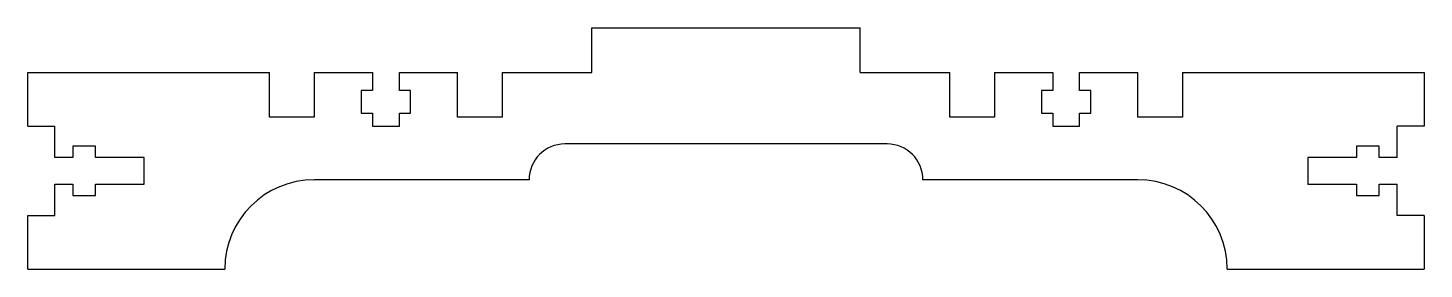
# Model space of a CAD drawing. Header units: millimetres. Extents: x 19 to 175, y 196 to 223.
import ezdxf

# ---------------------------------------------------------------- set-up
doc = ezdxf.new("R2010")
doc.units = ezdxf.units.MM

msp = doc.modelspace()

# ---------------------------------------------------------------- linework, layer by layer
at = {"color": 7, "linetype": 'Continuous', "lineweight": 25}
for p, q in [((81.6, 218.17), (81.6, 223.17)), ((81.6, 223.17), (111.6, 223.17)), ((111.6, 218.17), (111.6, 223.17)), ((18.6, 212.17), (18.6, 218.17)), ((18.6, 218.17), (45.6, 218.17)), ((45.6, 213.17), (45.6, 218.17)), ((50.6, 218.17), (50.6, 213.17)), ((50.6, 218.17), (57.1, 218.17)), ((57.1, 218.17), (57.1, 216.17)), ((60.1, 216.17), (60.1, 218.17)), ((60.1, 218.17), (66.6, 218.17)), ((66.6, 213.17), (66.6, 218.17)), ((71.6, 218.17), (71.6, 213.17)), ((71.6, 218.17), (81.6, 218.17)), ((111.6, 218.17), (121.6, 218.17)), ((121.6, 213.17), (121.6, 218.17)), ((126.6, 218.17), (126.6, 213.17)), ((126.6, 218.17), (133.1, 218.17)), ((133.1, 218.17), (133.1, 216.17)), ((136.1, 216.17), (136.1, 218.17)), ((136.1, 218.17), (142.6, 218.17)), ((142.6, 213.17), (142.6, 218.17)), ((147.6, 218.17), (147.6, 213.17)), ((147.6, 218.17), (174.6, 218.17)), ((174.6, 218.17), (174.6, 212.17)), ((57.1, 216.17), (55.85, 216.17)), ((55.85, 216.17), (55.85, 213.62)), ((61.35, 216.17), (60.1, 216.17)), ((61.35, 213.62), (61.35, 216.17)), ((133.1, 216.17), (131.85, 216.17)), ((131.85, 216.17), (131.85, 213.62)), ((137.35, 216.17), (136.1, 216.17)), ((137.35, 213.62), (137.35, 216.17)), ((18.6, 212.17), (21.6, 212.17)), ((21.6, 208.67), (21.6, 212.17)), ((50.6, 213.17), (45.6, 213.17)), ((55.85, 213.62), (57.1, 213.62)), ((57.1, 213.62), (57.1, 212.17)), ((57.1, 212.17), (60.1, 212.17)), ((60.1, 212.17), (60.1, 213.62)), ((60.1, 213.62), (61.35, 213.62)), ((71.6, 213.17), (66.6, 213.17)), ((126.6, 213.17), (121.6, 213.17)), ((131.85, 213.62), (133.1, 213.62)), ((133.1, 213.62), (133.1, 212.17)), ((133.1, 212.17), (136.1, 212.17)), ((136.1, 212.17), (136.1, 213.62)), ((136.1, 213.62), (137.35, 213.62)), ((147.6, 213.17), (142.6, 213.17)), ((174.6, 212.17), (171.6, 212.17)), ((171.6, 208.67), (171.6, 212.17)), ((26.15, 209.92), (23.6, 209.92)), ((23.6, 209.92), (23.6, 208.67)), ((26.15, 208.67), (26.15, 209.92)), ((114.6, 210.17), (78.6, 210.17)), ((169.6, 209.92), (167.05, 209.92)), ((167.05, 209.92), (167.05, 208.67)), ((169.6, 208.67), (169.6, 209.92)), ((23.6, 208.67), (21.6, 208.67)), ((31.6, 208.67), (26.15, 208.67)), ((31.6, 205.67), (31.6, 208.67)), ((167.05, 208.67), (161.6, 208.67)), ((161.6, 208.67), (161.6, 205.67)), ((171.6, 208.67), (169.6, 208.67)), ((74.6, 206.17), (50.6, 206.17)), ((142.6, 206.17), (118.6, 206.17)), ((21.6, 205.67), (23.6, 205.67)), ((21.6, 202.17), (21.6, 205.67)), ((23.6, 205.67), (23.6, 204.42)), ((23.6, 204.42), (26.15, 204.42)), ((26.15, 204.42), (26.15, 205.67)), ((26.15, 205.67), (31.6, 205.67)), ((161.6, 205.67), (167.05, 205.67)), ((167.05, 205.67), (167.05, 204.42)), ((167.05, 204.42), (169.6, 204.42)), ((169.6, 204.42), (169.6, 205.67)), ((169.6, 205.67), (171.6, 205.67)), ((171.6, 202.17), (171.6, 205.67)), ((18.6, 196.17), (18.6, 202.17)), ((18.6, 202.17), (21.6, 202.17)), ((174.6, 202.17), (171.6, 202.17)), ((174.6, 202.17), (174.6, 196.17)), ((18.6, 196.17), (40.6, 196.17)), ((152.6, 196.17), (174.6, 196.17))]:
    msp.add_line(p, q, dxfattribs=at)
for centre, radius, start, end in [((78.6, 206.17), 4, 90, 180), ((114.6, 206.17), 4, 0, 90), ((50.6, 196.17), 10, 90, 180), ((142.6, 196.17), 10, 0, 90)]:
    msp.add_arc(centre, radius, start, end, dxfattribs=at)

doc.saveas('drawing.dxf')
